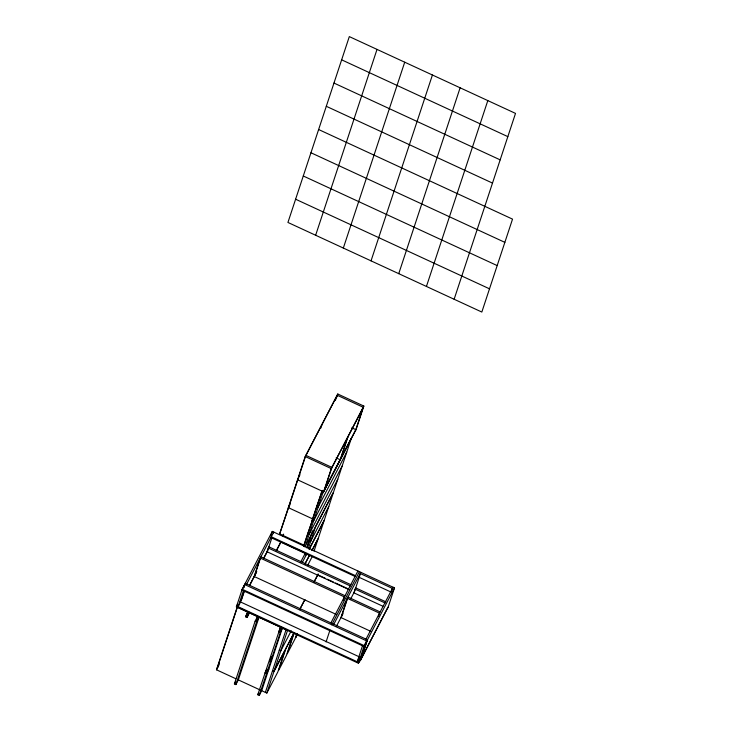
<?xml version="1.0" encoding="UTF-8"?>
<svg xmlns="http://www.w3.org/2000/svg" width="732" height="732" viewBox="0 0 732 732"><rect width="100%" height="100%" fill="white"/><g stroke="black" fill="none" stroke-linecap="round" stroke-linejoin="round"><path stroke-width="1.1" d="M315.638 235.256L377.017 49.401M343.335 248.057L404.714 62.202M358.415 663.247L364.234 645.642L366.686 640.93L360.867 658.544L358.415 663.247L236.381 606.855L242.191 589.242L272.295 531.414L394.502 587.888L388.134 607.167L360.107 660.914L387.905 607.221L387.621 608.063M235.832 678.738L216.489 669.798L237.205 607.075L247.389 611.778M243.582 587.75L244.644 584.539L366.851 641.003L360.483 660.291M217.111 668.591L237.47 606.947M243.857 587.613L245.275 583.331L367.482 639.795L361.114 659.084M243.381 590.761L238.12 606.7L240.572 601.988L244.076 591.365M241.432 600.075L244.259 591.502M254.791 575.288L260.162 559.01M270.886 535.696L272.295 531.414M249.649 612.483L247.05 617.46L245.586 616.783L247.7 611.54M351.003 584.758L268.9 546.822L268.269 548.03L267.043 551.745L349.146 589.69M271.993 537.444L267.4 551.37L263.758 558.36M273.484 532.923L273.768 532.091L246.739 584.008M247.05 617.46L249.164 612.217M288.966 506.443L288.335 507.66L312.774 518.951L304.109 545.203L279.661 533.912L305.217 456.548L337.772 394.008L363.841 406.059L356.164 429.291L323.608 491.831L297.54 479.78L298.171 478.572L288.692 507.285L289.735 505.272M288.618 507.496L279.661 533.912M298.519 477.511L305.848 455.341L331.916 467.382L324.239 490.614M371.033 260.857L432.42 75.003M282.653 536.483L283.357 534.342M282.927 536.346L283.641 534.204M235.869 684.594L256.584 621.871L259.037 617.158L238.321 679.891L235.869 684.594L234.405 683.917L255.12 621.193L257.572 616.481L256.136 620.809M320.781 428.138L321.842 424.908M335.393 400.495L337.141 395.216L363.209 407.267L355.542 430.498M336.72 397.174L337.772 394.008M303.505 546.319L307.779 533.381L309.243 534.058L304.97 546.996L333.536 492.124L337.809 479.186M313.15 518.256L307.843 533.198L309.307 533.875L313.58 520.937L342.21 465.872L346.748 452.12M322.364 490.385L316.782 506.132L318.246 506.809L322.785 493.057L351.351 438.184L346.812 451.937L318.182 506.992L313.644 520.745L312.18 520.068L316.718 506.315L318.182 506.992M313.131 517.881L321.979 491.071M323.608 491.831L331.285 468.599L363.841 406.059M282.415 627.964L261.699 690.697L259.247 695.4L257.783 694.723L280.612 626.748M306.818 547.911L309.27 540.509L310.734 541.186L308.282 548.588M312.473 530.801L309.325 540.317L310.798 540.994L315.336 527.241L333.399 492.544L328.86 506.297L310.734 541.186M307.449 546.703L310.633 537.059M269.55 661.801L271.334 656.403M259.247 695.4L282.076 627.425M398.739 273.658L460.117 87.803M347.288 438.166L340.17 459.723L336.153 457.866M340.792 458.507L347.92 436.949M265.368 692.39L286.084 629.657L249.42 612.721M266.832 693.067L273.988 671.409L285.013 650.226L277.858 671.885L266.832 693.067L237.873 679.68M272.578 670.549L274.043 671.226L280.749 650.922L291.19 630.874M287.52 630.435L280.813 650.739L279.35 650.062M314.028 551.205L318.21 538.542L311.978 550.519M328.796 506.48L324.258 520.232L309.288 548.991M342.146 466.064L337.873 479.002L309.243 534.058M294.108 633.153L287.31 653.722L295.014 638.935L296.442 634.598M297.119 634.077L296.048 637.325L297.467 633.821M426.436 286.45L487.814 100.595M326.069 641.918L329.967 630.142M343.335 600.194L344.415 596.937L260.253 558.049L254.16 576.496L336.262 614.432M341.606 616.362L347.975 597.083L380.155 611.952M385.819 601.814L355.715 587.897L353.858 592.828L382.928 606.261M391.181 592.133L359 577.264L360.226 573.549L392.407 588.418L391.483 591.2M359.796 575.553L354.489 591.621L350.326 599.609M454.133 299.251L515.511 113.396L349.32 36.6L287.932 222.455L481.83 312.052L512.528 219.124L318.63 129.527M362.496 645.798L357.225 661.737L359.192 657.967M378.462 616.381L379.524 613.16L347.343 598.291L340.975 617.57L371.078 631.487M305.564 456.173L336.866 396.058M298.446 477.731L300.01 474.729M244.369 585.371L241.917 590.083L363.96 646.475L366.412 641.772M236.381 606.855L237.635 604.138M289.241 505.611L290.293 503.598M249.484 585.481L256.758 571.5M263.511 558.525L267.674 550.537M249.731 585.316L255.962 573.339M276.257 550.739L280.978 541.671M276.504 550.565L280.695 542.504M217.395 667.749L219.499 663.704M216.489 669.798L218.694 665.553M245.586 616.783L247.142 613.8M331.642 468.224L362.935 408.099M324.514 489.781L355.816 429.666L351.799 427.808M234.405 683.917L235.384 682.032M300.696 562.03L305.583 552.669M302.38 562.322L307.056 553.346M309.133 549.357L324.194 520.425L318.264 538.359L312.033 550.327M304.768 564.299L309.444 555.323M304.704 564.482L309.38 555.506M307.614 565.461L312.28 556.476M280.951 627.287L278.499 632L279.963 632.677L282.561 627.69M266.924 669.213L264.966 672.973L266.43 673.65L268.882 668.947M299.992 608.823L304.668 599.837M314.028 581.867L318.182 573.879M299.717 609.655L304.915 599.673M314.266 581.702L317.908 574.712M257.783 694.723L258.762 692.838M274.043 671.226L293.88 633.134M330.901 622.895L357.921 570.978M331.733 624.78L359.394 571.655M333.829 624.25L360.858 572.332M359 577.264L359.632 576.057M336.299 626.555L343.052 613.581M366.009 639.118L393.038 587.201M366.851 641.003L394.502 587.888M341.643 59.832L507.843 136.628M333.975 83.064L500.166 159.86M326.298 106.296L492.499 183.091M310.954 152.759L504.851 242.356M303.277 175.991L497.174 265.588M295.609 199.223L489.507 288.82M305.217 456.548L331.285 468.599M321.321 492.38L322.785 493.057M312.116 520.26L313.58 520.937M280.878 541.845L305.326 553.145M304.722 554.261L306.186 554.938M268.269 548.03L350.372 585.975M355.084 589.114L385.188 603.022M318.2 575.013L325.319 578.307M327.36 579.25L333.463 582.068M335.494 583.011L347.7 588.647M260.885 556.842L345.037 595.729M242.191 589.242L364.234 645.642M240.142 601.786L361.141 657.702L358.698 662.414L236.656 606.023M246.657 613.535L248.13 614.212M279.578 628.742L281.042 629.419M255.12 621.193L256.584 621.871M279.285 650.245L280.749 650.922M272.514 670.732L273.988 671.409M271.316 536.794L271.041 537.636L355.194 576.523L355.468 575.691L271.316 536.794M285.883 648.552L278.736 670.201L286.441 655.405L293.587 633.756L285.883 648.552"/></g></svg>
